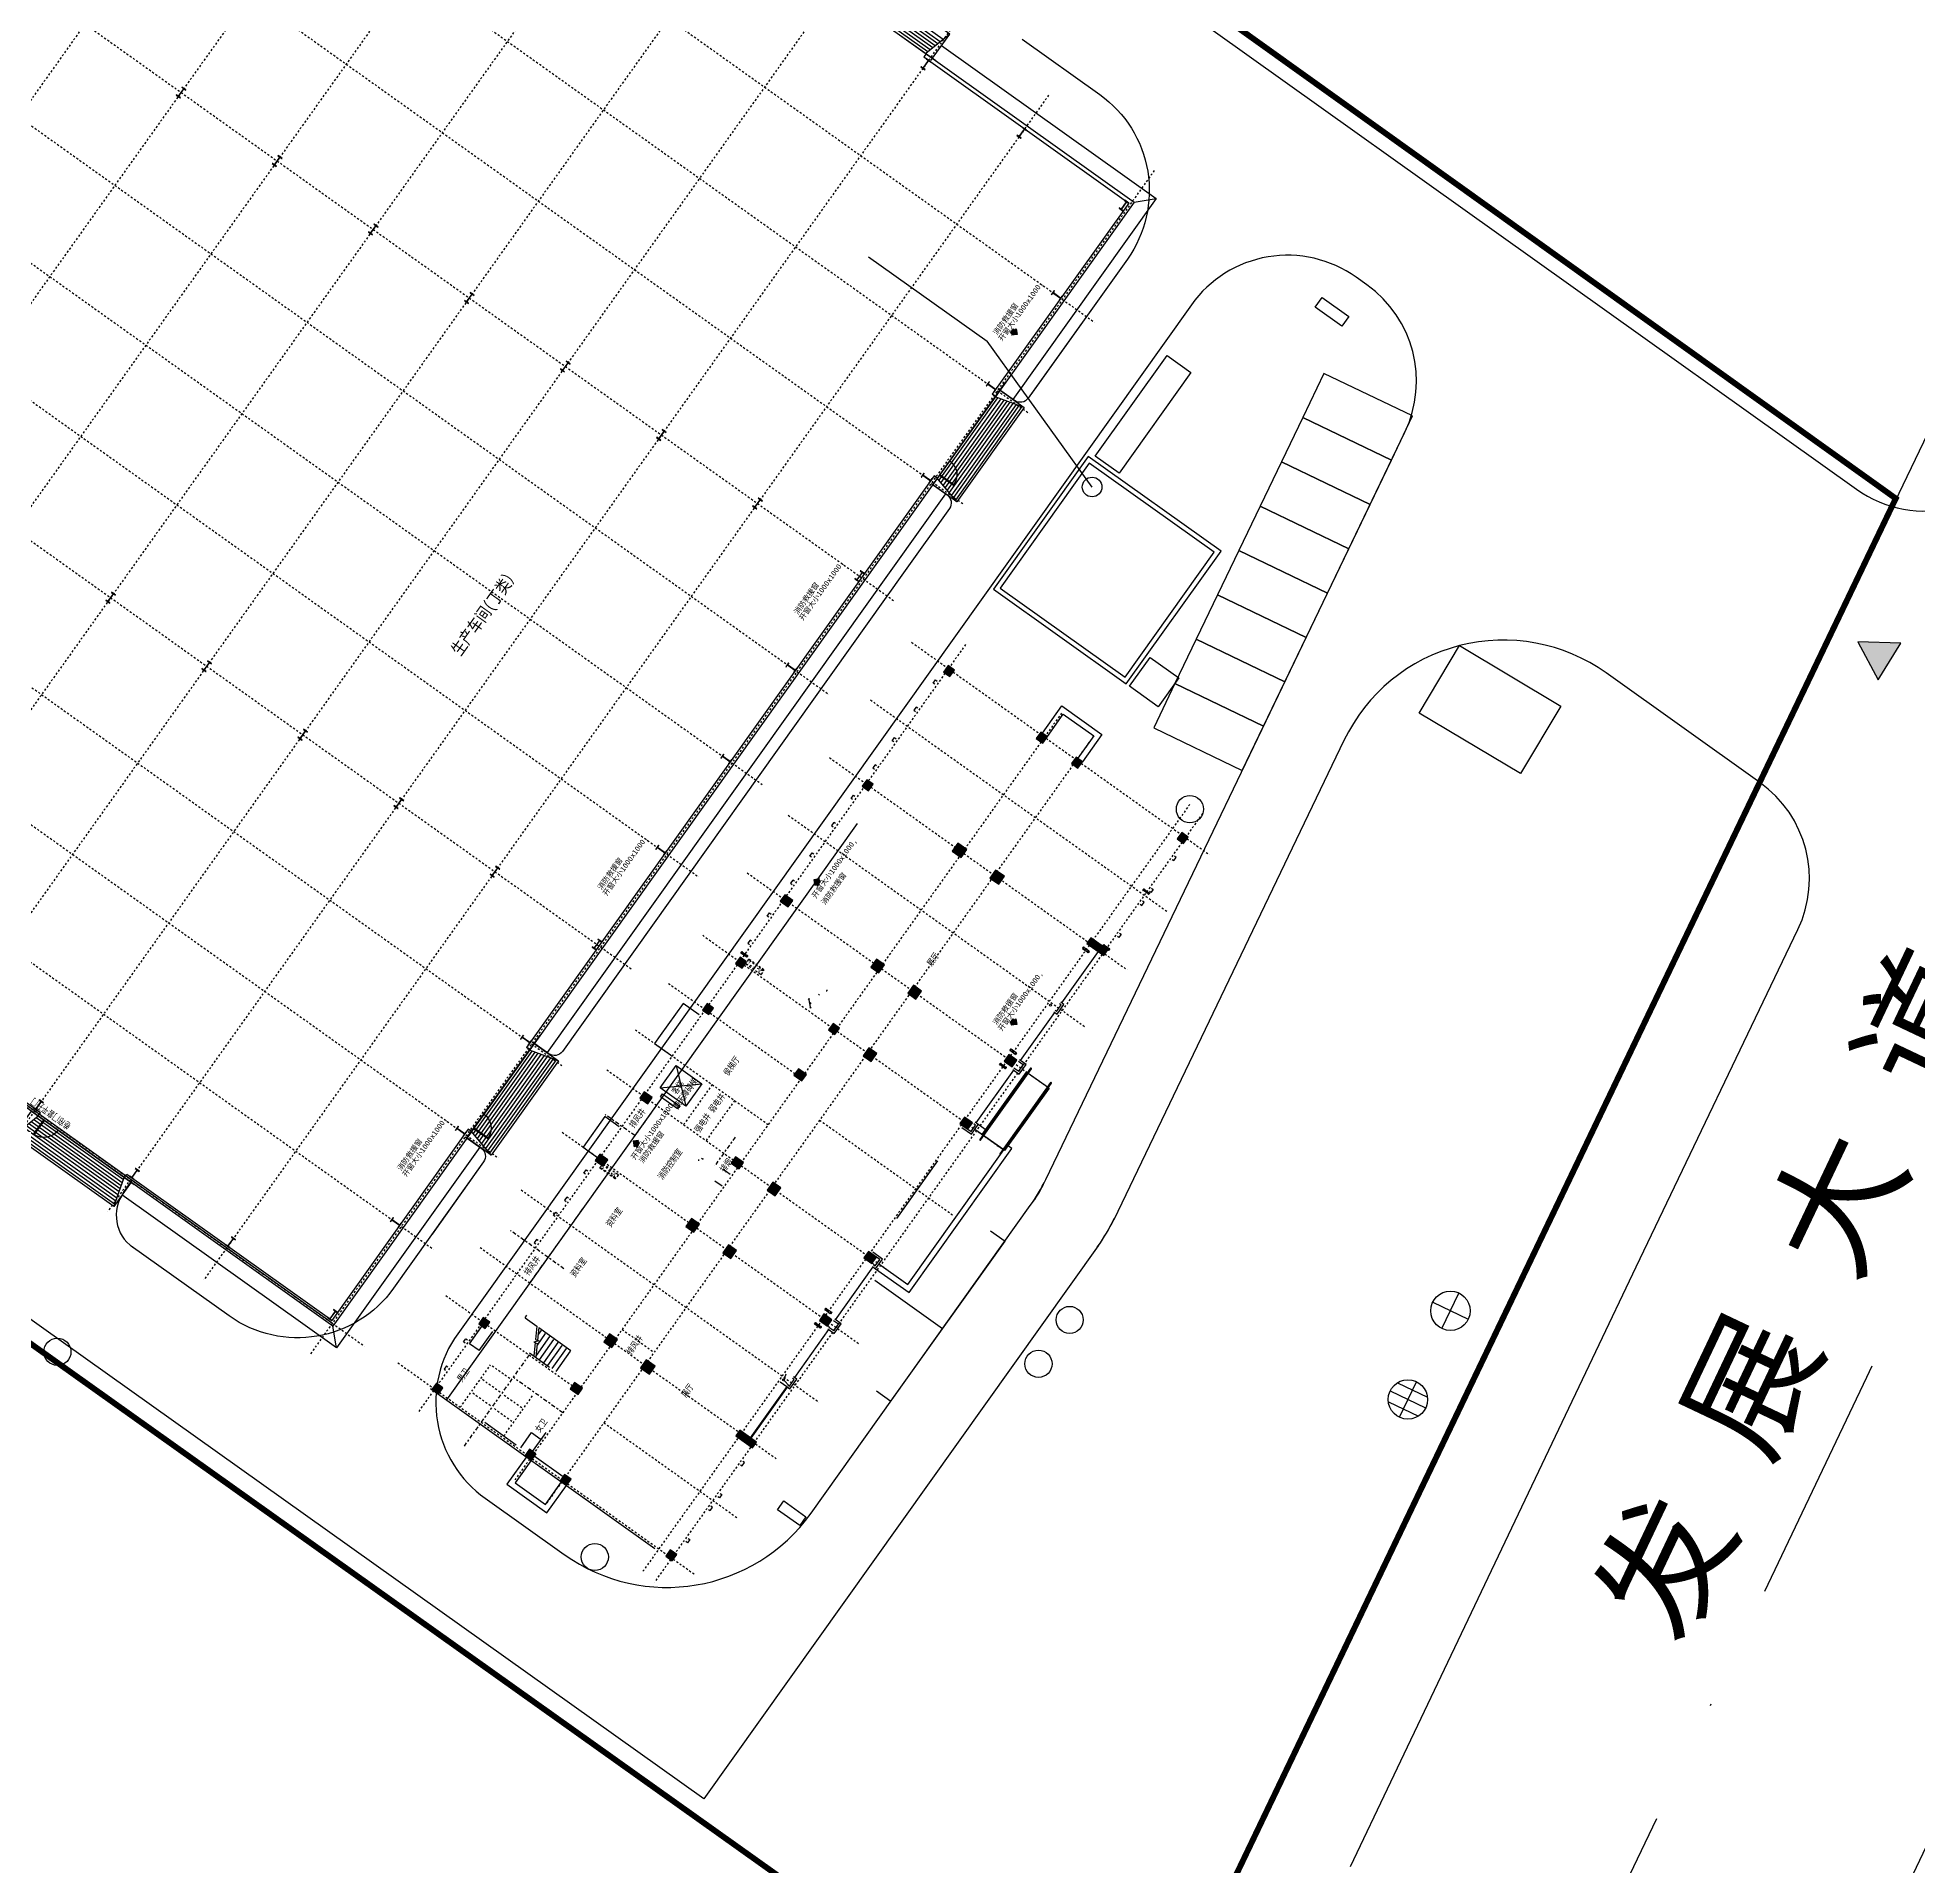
# Model space of a CAD drawing. Header units: inches. Extents: x 586089 to 586414, y 3136162 to 3136934.
# Drawn here: x 586212.9 to 586308.6, y 3136212.4 to 3136305.4 of the extents above; entities that cross this region are included whole.
import ezdxf

# ---------------------------------------------------------------- set-up
doc = ezdxf.new("R2010")
doc.units = ezdxf.units.IN
doc.header["$MEASUREMENT"] = 0
for name, pattern in [('CONTINOUS', [0]), ('DASH', [0.35, 0.25, -0.1]), ('DASHDOT', [25.4, 12.7, -6.35, 0, -6.35]), ('DASHDOT2', [0.5, 0.25, -0.125, 0, -0.125]), ('DOTE', [2.42, 2, -0.2, 0.02, -0.2])]:
    doc.linetypes.add(name, pattern=pattern)
for name, color, linetype in [('001-厨卫', 99, 'CONTINOUS'), ('001-墙体', 30, 'Continuous'), ('001-文字', 11, 'Continuous'), ('001-楼梯', 145, 'Continuous'), ('001-空调', 66, 'DASH'), ('001-管', 66, 'Continuous'), ('00工业用地边界', 7, 'Continuous'), ('ACS_COM', 7, 'Continuous'), ('DOTE', 1, 'DOTE'), ('L-路名', 7, 'Continuous'), ('M_Prof', 2, 'Continuous'), ('PUB_TEXT', 7, 'Continuous'), ('RD-中线', 1, 'DASHDOT'), ('RD-侧石线', 5, 'Continuous'), ('RD-红线', 7, 'Continuous'), ('S_CL', 2, 'Continuous'), ('STAIR', 2, 'Continuous'), ('SWPW-01000JCJ', 7, 'Continuous'), ('SWYYA-01000JCJ', 7, 'Continuous'), ('TWT_TEXT', 7, 'Continuous'), ('VALVE_给水', 7, 'Continuous'), ('WALL', 30, 'Continuous'), ('WINDOW', 4, 'Continuous'), ('WINDOW_TEXT', 7, 'Continuous'), ('单体给水管', 71, 'Continuous'), ('墙线', 2, 'Continuous'), ('柱涂实', 54, 'Continuous'), ('辅助水', 52, 'Continuous')]:
    doc.layers.add(name, color=color, linetype=linetype)
doc.styles.add('_TCH_WINDOW', font='SIMPLEX', dxfattribs={"height": 3.5, "bigfont": 'GBCBIG'})
doc.styles.get("Standard").update_dxf_attribs({"font": ''})
doc.styles.add('宋体', font='')
doc.styles.get('Standard').set_extended_font_data('SimSun')
doc.styles.get('宋体').set_extended_font_data('SimSun')

# ---------------------------------------------------------------- blocks, each defined once
blk = doc.blocks.new('YSJD')
at = {"linetype": 'Continuous'}
for p, q in [((0, -1.5), (0, 1.5)), ((-1.5, 0), (1.5, 0)), ((-1.27, 0.8), (1.27, 0.8)), ((-1.27, -0.8), (1.27, -0.8))]:
    blk.add_line(p, q, dxfattribs=at)
blk.add_circle((0, 0), 1.5)
at = {"flags": 1}
for tag, p in [('SX1', (-0.21, 0.73)), ('SX2', (-0.21, -0.74))]:
    blk.add_attdef(tag, p, '', height=0.1, dxfattribs=at)
blk = doc.blocks.new('PSJD')
blk.add_circle((0, 0), 1.5)
at = {"layer": 'ACS_COM'}
for p, q in [((0, -1.5), (0, 1.5)), ((-1.5, 0), (1.5, 0))]:
    blk.add_line(p, q, dxfattribs=at)
at = {"flags": 1}
for tag, p in [('SX1', (-0.21, 0.73)), ('SX2', (-0.21, -0.74))]:
    blk.add_attdef(tag, p, '', height=0.1, dxfattribs=at)
blk = doc.blocks.new('sgdgsgsg')
at = {"layer": 'M_Prof'}
for points in [[(8034296, -939026), (8034296, -939276), (8034308, -939276), (8034308, -939154), (8034784, -939154), (8034784, -939276), (8034796, -939276), (8034796, -939026), (8034784, -939026), (8034784, -939148), (8034308, -939148), (8034308, -939026)], [(8034296, -945026), (8034296, -945276), (8034308, -945276), (8034308, -945154), (8034784, -945154), (8034784, -945276), (8034796, -945276), (8034796, -945026), (8034784, -945026), (8034784, -945148), (8034308, -945148), (8034308, -945026)], [(8011296, -951026), (8011296, -951276), (8011308, -951276), (8011308, -951154), (8011784, -951154), (8011784, -951276), (8011796, -951276), (8011796, -951026), (8011784, -951026), (8011784, -951148), (8011308, -951148), (8011308, -951026)], [(8034296, -951026), (8034296, -951276), (8034308, -951276), (8034308, -951154), (8034784, -951154), (8034784, -951276), (8034796, -951276), (8034796, -951026), (8034784, -951026), (8034784, -951148), (8034308, -951148), (8034308, -951026)], [(8011296, -957026), (8011296, -957276), (8011308, -957276), (8011308, -957154), (8011784, -957154), (8011784, -957276), (8011796, -957276), (8011796, -957026), (8011784, -957026), (8011784, -957148), (8011308, -957148), (8011308, -957026)], [(8034296, -957026), (8034296, -957276), (8034308, -957276), (8034308, -957154), (8034784, -957154), (8034784, -957276), (8034796, -957276), (8034796, -957026), (8034784, -957026), (8034784, -957148), (8034308, -957148), (8034308, -957026)], [(7988146, -963026), (7988146, -963276), (7988158, -963276), (7988158, -963154), (7988634, -963154), (7988634, -963276), (7988646, -963276), (7988646, -963026), (7988634, -963026), (7988634, -963148), (7988158, -963148), (7988158, -963026)], [(8011296, -963026), (8011296, -963276), (8011308, -963276), (8011308, -963154), (8011784, -963154), (8011784, -963276), (8011796, -963276), (8011796, -963026), (8011784, -963026), (8011784, -963148), (8011308, -963148), (8011308, -963026)], [(8034296, -963026), (8034296, -963276), (8034308, -963276), (8034308, -963154), (8034784, -963154), (8034784, -963276), (8034796, -963276), (8034796, -963026), (8034784, -963026), (8034784, -963148), (8034308, -963148), (8034308, -963026)], [(7988146, -969026), (7988146, -969276), (7988158, -969276), (7988158, -969154), (7988634, -969154), (7988634, -969276), (7988646, -969276), (7988646, -969026), (7988634, -969026), (7988634, -969148), (7988158, -969148), (7988158, -969026)], [(8011296, -969026), (8011296, -969276), (8011308, -969276), (8011308, -969154), (8011784, -969154), (8011784, -969276), (8011796, -969276), (8011796, -969026), (8011784, -969026), (8011784, -969148), (8011308, -969148), (8011308, -969026)], [(8034296, -969026), (8034296, -969276), (8034308, -969276), (8034308, -969154), (8034784, -969154), (8034784, -969276), (8034796, -969276), (8034796, -969026), (8034784, -969026), (8034784, -969148), (8034308, -969148), (8034308, -969026)], [(8057446, -969026), (8057446, -969276), (8057458, -969276), (8057458, -969154), (8057934, -969154), (8057934, -969276), (8057946, -969276), (8057946, -969026), (8057934, -969026), (8057934, -969148), (8057458, -969148), (8057458, -969026)], [(7988146, -975026), (7988146, -975276), (7988158, -975276), (7988158, -975154), (7988634, -975154), (7988634, -975276), (7988646, -975276), (7988646, -975026), (7988634, -975026), (7988634, -975148), (7988158, -975148), (7988158, -975026)], [(8011296, -975026), (8011296, -975276), (8011308, -975276), (8011308, -975154), (8011784, -975154), (8011784, -975276), (8011796, -975276), (8011796, -975026), (8011784, -975026), (8011784, -975148), (8011308, -975148), (8011308, -975026)], [(8034296, -975026), (8034296, -975276), (8034308, -975276), (8034308, -975154), (8034784, -975154), (8034784, -975276), (8034796, -975276), (8034796, -975026), (8034784, -975026), (8034784, -975148), (8034308, -975148), (8034308, -975026)], [(8057446, -975026), (8057446, -975276), (8057458, -975276), (8057458, -975154), (8057934, -975154), (8057934, -975276), (8057946, -975276), (8057946, -975026), (8057934, -975026), (8057934, -975148), (8057458, -975148), (8057458, -975026)], [(7994221, -981151), (7993971, -981151), (7993971, -981163), (7994093, -981163), (7994093, -981639), (7993971, -981639), (7993971, -981651), (7994221, -981651), (7994221, -981639), (7994099, -981639), (7994099, -981163), (7994221, -981163)], [(7999921, -981151), (7999671, -981151), (7999671, -981163), (7999793, -981163), (7999793, -981639), (7999671, -981639), (7999671, -981651), (7999921, -981651), (7999921, -981639), (7999799, -981639), (7999799, -981163), (7999921, -981163)], [(8005621, -981151), (8005371, -981151), (8005371, -981163), (8005493, -981163), (8005493, -981639), (8005371, -981639), (8005371, -981651), (8005621, -981651), (8005621, -981639), (8005499, -981639), (8005499, -981163), (8005621, -981163)], [(8017471, -981151), (8017221, -981151), (8017221, -981163), (8017343, -981163), (8017343, -981639), (8017221, -981639), (8017221, -981651), (8017471, -981651), (8017471, -981639), (8017349, -981639), (8017349, -981163), (8017471, -981163)], [(8023171, -981151), (8022921, -981151), (8022921, -981163), (8023043, -981163), (8023043, -981639), (8022921, -981639), (8022921, -981651), (8023171, -981651), (8023171, -981639), (8023049, -981639), (8023049, -981163), (8023171, -981163)], [(8028871, -981151), (8028621, -981151), (8028621, -981163), (8028743, -981163), (8028743, -981639), (8028621, -981639), (8028621, -981651), (8028871, -981651), (8028871, -981639), (8028749, -981639), (8028749, -981163), (8028871, -981163)], [(8040721, -981151), (8040471, -981151), (8040471, -981163), (8040593, -981163), (8040593, -981639), (8040471, -981639), (8040471, -981651), (8040721, -981651), (8040721, -981639), (8040599, -981639), (8040599, -981163), (8040721, -981163)], [(8046421, -981151), (8046171, -981151), (8046171, -981163), (8046293, -981163), (8046293, -981639), (8046171, -981639), (8046171, -981651), (8046421, -981651), (8046421, -981639), (8046299, -981639), (8046299, -981163), (8046421, -981163)], [(8052121, -981151), (8051871, -981151), (8051871, -981163), (8051993, -981163), (8051993, -981639), (8051871, -981639), (8051871, -981651), (8052121, -981651), (8052121, -981639), (8051999, -981639), (8051999, -981163), (8052121, -981163)], [(7988146, -981401), (7988146, -981651), (7988158, -981651), (7988158, -981529), (7988634, -981529), (7988634, -981651), (7988646, -981651), (7988646, -981401), (7988634, -981401), (7988634, -981523), (7988158, -981523), (7988158, -981401)], [(8011296, -981401), (8011296, -981651), (8011308, -981651), (8011308, -981529), (8011784, -981529), (8011784, -981651), (8011796, -981651), (8011796, -981401), (8011784, -981401), (8011784, -981523), (8011308, -981523), (8011308, -981401)], [(8034296, -981401), (8034296, -981651), (8034308, -981651), (8034308, -981529), (8034784, -981529), (8034784, -981651), (8034796, -981651), (8034796, -981401), (8034784, -981401), (8034784, -981523), (8034308, -981523), (8034308, -981401)], [(8057446, -981401), (8057446, -981651), (8057458, -981651), (8057458, -981529), (8057934, -981529), (8057934, -981651), (8057946, -981651), (8057946, -981401), (8057934, -981401), (8057934, -981523), (8057458, -981523), (8057458, -981401)]]:
    blk.add_lwpolyline(points, close=True, dxfattribs=at)
blk = doc.blocks.new('5181895')
h = blk.add_hatch(color=13)
h.dxf.hatch_style = 1
h.paths.add_polyline_path([(-1101987, -147875), (-1102144, -148033), (-1102087, -148033), (-1102087, -148123), (-1101887, -148123), (-1101887, -148033), (-1101829, -148033)])
at = {"color": 13}
blk.add_lwpolyline([(-1101987, -147875), (-1102144, -148033), (-1102087, -148033), (-1102087, -148123), (-1101887, -148123), (-1101887, -148033), (-1101829, -148033), (-1101987, -147875)], close=True, dxfattribs=at)
blk = doc.blocks.new('t32t32t2t')
at = {"layer": '001-墙体'}
for p, q in [((7403534, -888784), (7403734, -888784)), ((7415684, -907184), (7415684, -906984)), ((7420784, -907184), (7420784, -906984)), ((7456484, -907184), (7456484, -906984)), ((7461584, -907184), (7461584, -906984))]:
    blk.add_line(p, q, dxfattribs=at)
at = {"layer": '001-墙体', "color": 251}
for p, q in [((7402734, -907984), (7403534, -907184)), ((7473734, -907184), (7474534, -907984))]:
    blk.add_line(p, q, dxfattribs=at)
at = {"layer": '001-墙体'}
blk.add_lwpolyline([(7403534, -821784), (7473734, -821784), (7473734, -907184), (7403534, -907184)], close=True, dxfattribs=at)
for points in [[(7403734, -888784), (7403734, -840184)], [(7403534, -888784), (7403734, -888784)], [(7403534, -894184), (7403734, -894184)], [(7415684, -906984), (7403734, -906984), (7403734, -894184)], [(7473534, -894184), (7473534, -906984), (7461584, -906984)], [(7473734, -894184), (7473534, -894184)], [(7456484, -906984), (7420784, -906984)], [(7421384, -906984), (7420784, -906984)]]:
    blk.add_lwpolyline(points, dxfattribs=at)
at = {"layer": '001-墙体', "color": 251}
for points in [[(7415284, -907984), (7402734, -907984), (7402734, -894584)], [(7474534, -894584), (7474534, -907984), (7461984, -907984)], [(7456084, -907984), (7421184, -907984)]]:
    blk.add_lwpolyline(points, dxfattribs=at)
at = {"layer": 'DOTE'}
for p, q in [((7403634, -819884), (7403634, -909084)), ((7409684, -819884), (7409684, -909084)), ((7415384, -819884), (7415384, -909084)), ((7421084, -819884), (7421084, -909084)), ((7427134, -819884), (7427134, -909084)), ((7432934, -819884), (7432934, -909084)), ((7438634, -819884), (7438634, -909084)), ((7444334, -819884), (7444334, -909084)), ((7450134, -819884), (7450134, -909084)), ((7456184, -819884), (7456184, -909084)), ((7461884, -819884), (7461884, -909084)), ((7467584, -819884), (7467584, -909084)), ((7475634, -858484), (7401634, -858484)), ((7475634, -864484), (7401634, -864484)), ((7475634, -870484), (7401634, -870484)), ((7475634, -876484), (7401634, -876484)), ((7475634, -882484), (7401634, -882484)), ((7475634, -888484), (7401634, -888484)), ((7475634, -894484), (7401634, -894484)), ((7475634, -900484), (7401634, -900484)), ((7475634, -907084), (7401634, -907084))]:
    blk.add_line(p, q, dxfattribs=at)
at = {"layer": 'STAIR', "color": 252}
for p, q in [((7402140, -894551), (7402140, -888397)), ((7402299, -894507), (7402299, -888440)), ((7402443, -894466), (7402443, -888479)), ((7474824, -894466), (7474824, -888479)), ((7402616, -894419), (7402616, -888522)), ((7402775, -894375), (7402775, -888565)), ((7402934, -894330), (7402934, -888608)), ((7403092, -894286), (7403092, -888651)), ((7403251, -894242), (7403251, -888694)), ((7403410, -894198), (7403410, -888737)), ((7473857, -894198), (7473857, -888737)), ((7474016, -894242), (7474016, -888694)), ((7474175, -894286), (7474175, -888651)), ((7474334, -894330), (7474334, -888608)), ((7474492, -894375), (7474492, -888565)), ((7474651, -894419), (7474651, -888522)), ((7420886, -907625), (7415570, -907625)), ((7420842, -907467), (7415613, -907467)), ((7420798, -907308), (7415656, -907308)), ((7461686, -907625), (7456370, -907625)), ((7461642, -907467), (7456413, -907467)), ((7461598, -907308), (7456456, -907308)), ((7421150, -908577), (7415316, -908577)), ((7421106, -908419), (7415359, -908419)), ((7421066, -908274), (7415398, -908274)), ((7421018, -908102), (7415441, -908102)), ((7420974, -907943), (7415484, -907943)), ((7420930, -907784), (7415527, -907784)), ((7461950, -908577), (7456116, -908577)), ((7461906, -908419), (7456159, -908419)), ((7461866, -908274), (7456198, -908274)), ((7461818, -908102), (7456241, -908102)), ((7461774, -907943), (7456284, -907943)), ((7461730, -907784), (7456327, -907784))]:
    blk.add_line(p, q, dxfattribs=at)
at = {"layer": 'WINDOW', "extrusion": (0, 0, -1)}
for p, q in [((7403534, -889123), (7402656, -889123)), ((7403534, -889168), (7402656, -889168)), ((7415872, -907184), (7415872, -908062)), ((7415917, -907184), (7415917, -908062)), ((7456672, -907184), (7456672, -908062)), ((7456717, -907184), (7456717, -908062))]:
    blk.add_line(p, q, dxfattribs=at)
for centre, start, end in [((-7403534, -889145), 270, 358.53072), ((-7415895, -907184), 180, 268.53072), ((-7456695, -907184), 180, 268.53072)]:
    blk.add_arc(centre, 878, start, end, dxfattribs=at)
at = {"layer": '墙线', "ltscale": 100}
for p, q in [((7402020, -888364), (7403534, -888784)), ((7403534, -888364), (7403534, -894784)), ((7473734, -888364), (7473734, -894784)), ((7402020, -894584), (7403534, -894164)), ((7475248, -894584), (7473734, -894164)), ((7415284, -907184), (7421703, -907184)), ((7415284, -908698), (7415684, -907184)), ((7421184, -908698), (7420764, -907184)), ((7456084, -907184), (7462503, -907184)), ((7456084, -908698), (7456484, -907184)), ((7461984, -908698), (7461564, -907184))]:
    blk.add_line(p, q, dxfattribs=at)
for points in [[(7403534, -894584), (7402020, -894584), (7402020, -888364), (7403534, -888364)], [(7473734, -894584), (7475248, -894584), (7475248, -888364), (7473734, -888364)], [(7421184, -907184), (7421184, -908698), (7415284, -908698), (7415284, -907184)], [(7461984, -907184), (7461984, -908698), (7456084, -908698), (7456084, -907184)]]:
    blk.add_lwpolyline(points, dxfattribs=at)
blk.add_blockref('sgdgsgsg', (-584412, 74667))
at = {"layer": 'WINDOW', "xscale": -1.279999999998836, "yscale": 1.279999999998836, "zscale": 1.279999999998836, "rotation": 180}
blk.add_blockref('5181895', (8875339, -1095519), dxfattribs=at)
at = {"layer": '001-文字', "style": '宋体', "width": 0.8}
blk.add_text('生产车间(丁类）', height=638, dxfattribs=at).set_placement((7435010, -892705))
at = {"layer": 'PUB_TEXT', "color": 1}
for s, height, p in [('开窗大小1000x1000,', 270.07, (7411857, -905837)), ('消防救援窗', 270.1, (7411952, -905444)), ('开窗大小1000x1000,', 270.07, (7429407, -905837)), ('消防救援窗', 270.1, (7429502, -905444)), ('开窗大小1000x1000,', 270.07, (7446607, -905837)), ('消防救援窗', 270.1, (7446702, -905444)), ('开窗大小1000x1000,', 270.07, (7464057, -905837)), ('消防救援窗', 270.1, (7464152, -905444))]:
    blk.add_text(s, height=height, dxfattribs=at).set_placement(p)
at = {"layer": 'WINDOW_TEXT', "style": '_TCH_WINDOW'}
blk.add_text('卷帘门套平开门', height=337.6, rotation=90, dxfattribs=at).set_placement((7404200, -890427))
blk = doc.blocks.new('kongtiaoguan')
at = {"layer": '001-空调', "linetype": 'DOTE', "ltscale": 2}
blk.add_line((-52, -100), (270, -100), dxfattribs=at)
at = {"layer": '001-空调', "linetype": 'CONTINOUS', "ltscale": 2}
for p, q in [((-26, -79), (-36, -79)), ((-36, -79), (-36, -121)), ((-26, -121), (-36, -121)), ((-6, -59), (-26, -59)), ((-26, -59), (-26, -141)), ((-6, -141), (-26, -141)), ((-6, -69), (-6, -59)), ((-6, -69), (-6, -131)), ((-6, -69), (224, -69)), ((-6, -131), (-6, -141)), ((224, -131), (-6, -131)), ((224, -59), (244, -59)), ((224, -69), (224, -59)), ((224, -69), (224, -131)), ((224, -131), (224, -141)), ((224, -141), (244, -141)), ((244, -59), (244, -141)), ((244, -79), (254, -79)), ((244, -121), (254, -121)), ((254, -79), (254, -121))]:
    blk.add_line(p, q, dxfattribs=at)
blk = doc.blocks.new('kt1')
for points in [[(748538, 339072), (748538, 338175)], [(748779, 339111), (748577, 339111)], [(748810, 338166), (748577, 339111), (748577, 338136), (748780, 338136)], [(748810, 338161), (748810, 339086)]]:
    blk.add_lwpolyline(points)
for centre, major_axis, start_param, end_param in [((748577, 339072), (0, -39), 3.141593, 4.712389), ((748781, 339082), (0, -29.2), 1.44108, 3.232505), ((748577, 338175), (0, -39), 4.712389, 6.283185), ((748783, 338163), (0, -27.1), 6.170609, 7.94688)]:
    blk.add_ellipse(centre, major_axis=major_axis, ratio=1, start_param=start_param, end_param=end_param)
at = {"linetype": 'Continuous'}
for s, p in [('A', (748640, 338999)), ('c', (748591, 338313))]:
    blk.add_text(s, height=169, rotation=270, dxfattribs=at).set_placement(p)
blk = doc.blocks.new('wrqrqr')
at = {"layer": 'S_CL', "color": 1}
for points in [[(7756178, -815535), (7756178, -815135), (7755778, -815135), (7755778, -815535)], [(7760278, -815535), (7760278, -815135), (7759878, -815135), (7759878, -815535)], [(7770478, -815635), (7770478, -815135), (7770078, -815135), (7770078, -815635)], [(7774378, -815635), (7774378, -815135), (7773978, -815135), (7773978, -815635)], [(7779878, -815535), (7779878, -815135), (7779478, -815135), (7779478, -815535)], [(7782778, -815535), (7782778, -815135), (7782378, -815135), (7782378, -815535)], [(7786678, -815635), (7786678, -815135), (7786278, -815135), (7786278, -815635)], [(7793865, -815535), (7793865, -815135), (7793465, -815135), (7793465, -815535)], [(7800991, -815535), (7800991, -815135), (7800591, -815135), (7800591, -815535)], [(7756178, -821335), (7756178, -820935), (7755778, -820935), (7755778, -821335)], [(7760278, -821335), (7760278, -820835), (7759878, -820835), (7759878, -821335)], [(7763328, -821335), (7763328, -820835), (7762828, -820835), (7762828, -821335)], [(7770528, -821335), (7770528, -820835), (7770028, -820835), (7770028, -821335)], [(7774378, -821335), (7774378, -820835), (7773978, -820835), (7773978, -821335)], [(7779878, -821335), (7779878, -820835), (7779478, -820835), (7779478, -821335)], [(7782778, -821335), (7782778, -820935), (7782378, -820935), (7782378, -821335)], [(7786728, -821335), (7786728, -820835), (7786228, -820835), (7786228, -821335)], [(7793928, -821335), (7793928, -820785), (7793428, -820785), (7793428, -821335)], [(7800978, -821335), (7800978, -820935), (7800578, -820935), (7800578, -821335)], [(7756178, -823535), (7756178, -823135), (7755778, -823135), (7755778, -823535)], [(7763328, -823685), (7763328, -823135), (7762828, -823135), (7762828, -823685)], [(7770528, -823635), (7770528, -823135), (7770028, -823135), (7770028, -823635)], [(7774428, -823635), (7774428, -823135), (7773928, -823135), (7773928, -823635)], [(7782828, -823635), (7782828, -823135), (7782328, -823135), (7782328, -823635)], [(7786728, -823635), (7786728, -823135), (7786228, -823135), (7786228, -823635)], [(7793928, -823685), (7793928, -823135), (7793428, -823135), (7793428, -823685)], [(7800978, -823535), (7800978, -823135), (7800578, -823135), (7800578, -823535)], [(7763178, -830135), (7763178, -829085), (7762828, -829085), (7762828, -830135)], [(7770478, -829635), (7770478, -829135), (7770078, -829135), (7770078, -829635)], [(7774378, -829635), (7774378, -829135), (7773978, -829135), (7773978, -829635)], [(7782778, -829635), (7782778, -829135), (7782378, -829135), (7782378, -829635)], [(7786678, -829635), (7786678, -829135), (7786278, -829135), (7786278, -829635)], [(7793928, -830135), (7793928, -829085), (7793578, -829085), (7793578, -830135)], [(7756178, -830135), (7756178, -829735), (7755778, -829735), (7755778, -830135)], [(7800978, -830135), (7800978, -829735), (7800578, -829735), (7800578, -830135)]]:
    blk.add_lwpolyline(points, close=True, dxfattribs=at)
at = {"layer": '柱涂实'}
for points in [[(7756178, -815535), (7756178, -815135), (7755778, -815535), (7755778, -815135)], [(7760278, -815535), (7760278, -815135), (7759878, -815535), (7759878, -815135)], [(7770478, -815635), (7770478, -815135), (7770078, -815635), (7770078, -815135)], [(7774378, -815635), (7774378, -815135), (7773978, -815635), (7773978, -815135)], [(7779878, -815535), (7779878, -815135), (7779478, -815535), (7779478, -815135)], [(7782778, -815535), (7782778, -815135), (7782378, -815535), (7782378, -815135)], [(7786678, -815635), (7786678, -815135), (7786278, -815635), (7786278, -815135)], [(7793865, -815535), (7793865, -815135), (7793465, -815535), (7793465, -815135)], [(7800991, -815535), (7800991, -815135), (7800591, -815535), (7800591, -815135)], [(7756178, -821335), (7756178, -820935), (7755778, -821335), (7755778, -820935)], [(7760278, -821335), (7760278, -820835), (7759878, -821335), (7759878, -820835)], [(7763328, -821335), (7763328, -820835), (7762828, -821335), (7762828, -820835)], [(7770528, -821335), (7770528, -820835), (7770028, -821335), (7770028, -820835)], [(7774378, -821335), (7774378, -820835), (7773978, -821335), (7773978, -820835)], [(7779878, -821335), (7779878, -820835), (7779478, -821335), (7779478, -820835)], [(7782778, -821335), (7782778, -820935), (7782378, -821335), (7782378, -820935)], [(7786728, -821335), (7786728, -820835), (7786228, -821335), (7786228, -820835)], [(7793928, -821335), (7793928, -820785), (7793428, -821335), (7793428, -820785)], [(7800978, -821335), (7800978, -820935), (7800578, -821335), (7800578, -820935)], [(7756178, -823535), (7756178, -823135), (7755778, -823535), (7755778, -823135)], [(7763328, -823685), (7763328, -823135), (7762828, -823685), (7762828, -823135)], [(7770528, -823635), (7770528, -823135), (7770028, -823635), (7770028, -823135)], [(7774428, -823635), (7774428, -823135), (7773928, -823635), (7773928, -823135)], [(7782828, -823635), (7782828, -823135), (7782328, -823635), (7782328, -823135)], [(7786728, -823635), (7786728, -823135), (7786228, -823635), (7786228, -823135)], [(7793928, -823685), (7793928, -823135), (7793428, -823685), (7793428, -823135)], [(7800978, -823535), (7800978, -823135), (7800578, -823535), (7800578, -823135)], [(7763178, -830135), (7763178, -829085), (7762828, -830135), (7762828, -829085)], [(7770478, -829635), (7770478, -829135), (7770078, -829635), (7770078, -829135)], [(7774378, -829635), (7774378, -829135), (7773978, -829635), (7773978, -829135)], [(7782778, -829635), (7782778, -829135), (7782378, -829635), (7782378, -829135)], [(7786678, -829635), (7786678, -829135), (7786278, -829635), (7786278, -829135)], [(7793928, -830135), (7793928, -829085), (7793578, -830135), (7793578, -829085)], [(7756178, -830135), (7756178, -829735), (7755778, -830135), (7755778, -829735)], [(7800978, -830135), (7800978, -829735), (7800578, -830135), (7800578, -829735)]]:
    blk.add_solid(points, dxfattribs=at)
blk = doc.blocks.new('TWTWTWT')
at = {"ltscale": 100}
blk.add_line((7378006, -793558), (7378006, -792958), dxfattribs=at)
for points in [[(7391406, -792758), (7391406, -791853), (7389506, -791853), (7389506, -792758)], [(7398406, -792758), (7398406, -792758), (7398406, -791758), (7396406, -791758), (7395906, -791758), (7395906, -792758)], [(7375006, -798658), (7373301, -798658), (7373301, -801158), (7375006, -801158)], [(7375406, -798958), (7373601, -798958), (7373601, -800858), (7375006, -800858)], [(7375266, -800758), (7375266, -798958)], [(7419806, -798958), (7421611, -798958), (7421611, -800858), (7420206, -800858)], [(7420206, -798658), (7421911, -798658), (7421911, -801158), (7420206, -801158)], [(7385706, -807458), (7385782, -807060), (7386106, -806958)], [(7389306, -807458), (7389382, -807060), (7389706, -806958)], [(7393206, -807458), (7393282, -807060), (7393606, -806958)], [(7385606, -807358), (7382406, -807358)], [(7382406, -807408), (7385600, -807408)], [(7389206, -807408), (7386206, -807408)], [(7389806, -807408), (7393106, -807408)], [(7393106, -807558), (7393106, -809658), (7402106, -809658), (7402106, -809358)], [(7393406, -807558), (7393406, -809358), (7401806, -809358), (7401806, -807558)], [(7405406, -807408), (7402106, -807408)], [(7402106, -808108), (7402106, -807558)], [(7406006, -807408), (7409006, -807408)], [(7412806, -807408), (7409606, -807408)]]:
    blk.add_lwpolyline(points, dxfattribs=at)
at = {"color": 2, "ltscale": 100}
for points in [[(7376406, -792758), (7376406, -792658), (7376206, -792658), (7376206, -792758)], [(7377906, -792758), (7377906, -792658), (7378106, -792658), (7378106, -792758)], [(7384306, -792758), (7384306, -792658), (7384106, -792658), (7384106, -792758)], [(7385806, -792758), (7385806, -792658), (7386006, -792658), (7386006, -792758)], [(7386956, -792758), (7386956, -792658), (7386756, -792658), (7386756, -792758)], [(7388456, -792758), (7388456, -792658), (7388656, -792658), (7388656, -792758)], [(7403006, -792758), (7403006, -792658), (7402806, -792658), (7402806, -792758)], [(7404506, -792758), (7404506, -792658), (7404706, -792658), (7404706, -792758)], [(7406756, -792758), (7406756, -792658), (7406556, -792658), (7406556, -792758)], [(7408256, -792758), (7408256, -792658), (7408456, -792658), (7408456, -792758)], [(7410356, -792758), (7410356, -792658), (7410156, -792658), (7410156, -792758)], [(7411856, -792758), (7411856, -792658), (7412056, -792658), (7412056, -792758)], [(7413956, -792758), (7413956, -792658), (7413756, -792658), (7413756, -792758)], [(7415456, -792758), (7415456, -792658), (7415656, -792658), (7415656, -792758)], [(7417556, -792758), (7417556, -792658), (7417356, -792658), (7417356, -792758)], [(7419056, -792758), (7419056, -792658), (7419256, -792658), (7419256, -792758)], [(7376406, -807758), (7376406, -807858), (7376206, -807858), (7376206, -807758)], [(7378206, -807758), (7378206, -807858), (7378406, -807858), (7378406, -807758)], [(7379206, -807758), (7379206, -807858), (7379006, -807858), (7379006, -807758)], [(7381006, -807758), (7381006, -807858), (7381206, -807858), (7381206, -807758)], [(7414206, -807758), (7414206, -807858), (7414006, -807858), (7414006, -807758)], [(7416006, -807758), (7416006, -807858), (7416206, -807858), (7416206, -807758)], [(7417006, -807758), (7417006, -807858), (7416806, -807858), (7416806, -807758)], [(7418806, -807758), (7418806, -807858), (7419006, -807858), (7419006, -807758)]]:
    blk.add_lwpolyline(points, dxfattribs=at)
at = {"color": 7}
for points in [[(7378006, -792958), (7379206, -792958)], [(7378006, -793558), (7379206, -793558)], [(7375206, -795908), (7375206, -797876)], [(7375206, -798158), (7376162, -798158)], [(7376162, -798158), (7376162, -798758)], [(7375206, -798758), (7376589, -798758)]]:
    blk.add_lwpolyline(points, dxfattribs=at)
at = {"ltscale": 100}
blk.add_lwpolyline([(7375006, -798658), (7375006, -798658)], close=True, dxfattribs=at)
at = {"layer": '001-厨卫'}
for p, q in [((7392389, -797001), (7392343, -797047)), ((7392522, -797134), (7392572, -797129)), ((7402017, -797134), (7401967, -797129)), ((7402017, -797134), (7402283, -796868)), ((7402150, -797001), (7402196, -797047)), ((7402283, -796868), (7402277, -796818)), ((7402807, -797123), (7402750, -797123)), ((7391986, -798772), (7391986, -798308)), ((7392706, -798758), (7392706, -798294))]:
    blk.add_line(p, q, dxfattribs=at)
for centre in [(7392546, -797163), (7401992, -797163), (7402312, -796843)]:
    blk.add_circle(centre, 16.3, dxfattribs=at)
for centre, radius, start, end in [((7402155, -797007), 35.8, 212.714, 57.28601), ((7403193, -797306), 33.2, 190.04955, 349.95046)]:
    blk.add_arc(centre, radius, start, end, dxfattribs=at)
at = {"layer": '001-楼梯'}
for p, q in [((7393881, -793583), (7394056, -793583)), ((7393881, -794633), (7393881, -793583)), ((7394056, -793583), (7394056, -794633)), ((7394231, -793308), (7395631, -793308)), ((7394231, -794908), (7394231, -793308)), ((7394231, -793308), (7395631, -794908)), ((7395631, -793308), (7394231, -794908)), ((7395631, -793308), (7395631, -794908)), ((7394056, -794633), (7393881, -794633)), ((7395631, -794908), (7394231, -794908)), ((7401806, -808008), (7405706, -808008)), ((7401806, -809308), (7401806, -808108)), ((7405706, -808008), (7405706, -808058)), ((7405706, -808108), (7405706, -809308)), ((7405706, -809358), (7405706, -809408))]:
    blk.add_line(p, q, dxfattribs=at)
for points in [[(7401531, -808108), (7405981, -808108, 1), (7405981, -808058), (7401531, -808058, 1)], [(7401531, -809358), (7405981, -809358, 1), (7405981, -809308), (7401531, -809308, 1)]]:
    blk.add_lwpolyline(points, format="xyb", close=True, dxfattribs=at)
blk.add_lwpolyline([(7405706, -809408), (7401806, -809408), (7401806, -809358)], dxfattribs=at)
at = {"layer": '001-楼梯', "elevation": 10008}
blk.add_lwpolyline([(7403806, -809409), (7402606, -809409)], dxfattribs=at)
at = {"layer": '001-管'}
for centre in [(7385781, -807027), (7389381, -807027), (7393370, -807027), (7401770, -807027), (7405581, -807027), (7409181, -807027)]:
    blk.add_circle(centre, 50, dxfattribs=at)
at = {"layer": 'DOTE'}
for p, q in [((7375106, -790558), (7375106, -809158)), ((7379306, -790558), (7379306, -798858)), ((7382306, -790558), (7382306, -809158)), ((7385906, -790558), (7385906, -809158)), ((7389506, -790558), (7389506, -809158)), ((7393406, -790558), (7393406, -809158)), ((7395906, -790558), (7395906, -798858)), ((7398806, -790558), (7398806, -798858)), ((7401806, -790558), (7401806, -809158)), ((7405706, -790558), (7405706, -809158)), ((7409306, -790558), (7409306, -809158)), ((7412906, -790558), (7412906, -809158)), ((7416506, -790558), (7416506, -809158)), ((7420106, -790558), (7420106, -809158)), ((7421606, -792858), (7373606, -792858)), ((7395906, -795358), (7393406, -795358)), ((7395906, -796758), (7393406, -796758)), ((7421606, -798858), (7373606, -798858)), ((7383106, -798858), (7383106, -800858)), ((7383106, -798858), (7383106, -800858)), ((7421606, -800858), (7373606, -800858)), ((7378706, -800858), (7378706, -809158)), ((7397606, -800858), (7397606, -809158)), ((7421606, -806858), (7373606, -806858)), ((7421606, -807658), (7373606, -807658))]:
    blk.add_line(p, q, dxfattribs=at)
at = {"layer": 'DOTE', "ltscale": 100}
for p, q in [((7383906, -794658), (7383906, -791308)), ((7391506, -793658), (7391506, -791808)), ((7386906, -793658), (7382306, -793658)), ((7394406, -793658), (7391506, -793658)), ((7379306, -795758), (7373606, -795758)), ((7377906, -798863), (7377906, -795758)), ((7394406, -797858), (7392606, -797858))]:
    blk.add_line(p, q, dxfattribs=at)
at = {"layer": 'DOTE'}
for points in [[(7375106, -794458), (7377756, -794458)], [(7376056, -795658), (7376056, -794458)], [(7376906, -795658), (7376906, -794458)], [(7377756, -795658), (7377756, -794458)], [(7376056, -795908), (7376056, -797108)], [(7376906, -795908), (7376906, -797108)], [(7375206, -797108), (7377756, -797108)]]:
    blk.add_lwpolyline(points, dxfattribs=at)
at = {"layer": 'STAIR'}
for p, q in [((7380731, -794498), (7380881, -794498)), ((7380731, -794498), (7380731, -795227)), ((7379995, -795653), (7379406, -795992)), ((7379406, -795708), (7379406, -796958)), ((7380179, -795745), (7379973, -795572)), ((7379973, -795572), (7380022, -795753)), ((7380731, -795227), (7380133, -795573)), ((7380133, -795573), (7380179, -795745)), ((7380731, -795343), (7380160, -795673)), ((7380671, -795538), (7380394, -795538)), ((7380731, -795343), (7380731, -797358)), ((7380022, -795753), (7379406, -796108)), ((7380671, -796318), (7379406, -796318)), ((7380671, -796578), (7379406, -796578)), ((7380671, -796058), (7379493, -796058)), ((7380671, -795798), (7379944, -795798)), ((7380671, -796838), (7379406, -796838)), ((7380671, -797098), (7379406, -797098)), ((7380671, -797358), (7379406, -797358))]:
    blk.add_line(p, q, dxfattribs=at)
at = {"layer": 'WALL'}
blk.add_line((7385606, -806958), (7385606, -807358), dxfattribs=at)
for points in [[(7393106, -807358), (7393106, -807558), (7393706, -807558), (7393706, -806958)], [(7393206, -807358), (7393206, -807458), (7393606, -807458), (7393606, -806958)], [(7401506, -806958), (7401506, -807558), (7402106, -807558), (7402106, -807358)], [(7401606, -806958), (7401606, -807458), (7402006, -807458), (7402006, -807358)], [(7385606, -807358), (7385606, -807558), (7386206, -807558), (7386206, -807358)], [(7385706, -807358), (7385706, -807458), (7386106, -807458), (7386106, -807358)], [(7389206, -807358), (7389206, -807758), (7389806, -807758), (7389806, -807358)], [(7389306, -807358), (7389306, -807658), (7389706, -807658), (7389706, -807358)], [(7405406, -807358), (7405406, -807758), (7406006, -807758), (7406006, -807358)], [(7405506, -807358), (7405506, -807658), (7405906, -807658), (7405906, -807358)], [(7409006, -807358), (7409006, -807558), (7409606, -807558), (7409606, -807358)], [(7409106, -807358), (7409106, -807458), (7409506, -807458), (7409506, -807358)]]:
    blk.add_lwpolyline(points, dxfattribs=at)
at = {"layer": 'WINDOW', "color": 7}
blk.add_line((7395806, -806958), (7399406, -806958), dxfattribs=at)
blk.add_blockref('wrqrqr', (-380772, 22377))
at = {"xscale": 1.279999999998836, "yscale": 1.279999999998836, "zscale": 1.279999999998836}
for p in [(8801767, -604478), (8817932, -604248)]:
    blk.add_blockref('5181895', p, dxfattribs=at)
at = {"xscale": -1.279999999998836, "yscale": 1.279999999998836, "zscale": 1.279999999998836, "rotation": 180}
blk.add_blockref('5181895', (8817932, -995467), dxfattribs=at)
at = {"layer": '001-空调', "yscale": 1.300000000046567, "zscale": 1.300000000046567}
for p, xscale, rotation in [((7402116, -792989), 1.300000000046567, 90.00000168291923), ((7388928, -806992), 1.300000000046567, 90.00000168291923), ((7390085, -806992), -1.300000000046567, 269.9999983170808), ((7405128, -806992), 1.300000000046567, 90.00000168291923), ((7406285, -806992), -1.300000000046567, 269.9999983170808), ((7412643, -806992), -1.300000000046567, 269.9999983169474), ((7413090, -807775), 1.300000000046567, 90.00000168291923), ((7416580, -807775), 1.300000000046567, 90.00000168291923)]:
    blk.add_blockref('kongtiaoguan', p, dxfattribs=dict(at, xscale=xscale, rotation=rotation))
at = {"layer": '001-空调', "xscale": -1, "rotation": 179.9997086045085}
blk.add_blockref('kt1', (6640598, -455025), dxfattribs=at)
at = {"layer": '001-空调', "rotation": 180.0002913954914}
blk.add_blockref('kt1', (8150715, -455025), dxfattribs=at)
at = {"layer": '001-文字', "style": '宋体', "width": 0.8}
for s, p in [('男卫', (7376176, -793777)), ('排风井', (7382555, -793406)), ('客梯', (7394417, -794179)), ('兼无障碍梯', (7393851, -794677)), ('资料室', (7383856, -795374)), ('资料室', (7386982, -795374)), ('侯梯厅', (7396717, -795767)), ('消防控制室', (7390475, -796118)), ('强电井', (7393506, -796249)), ('弱电井', (7394752, -796249)), ('女卫', (7376385, -798497)), ('排烟', (7392614, -798473)), ('排风井', (7382306, -799988)), ('展厅', (7407256, -800964)), ('展厅', (7382150, -803523))]:
    blk.add_text(s, height=319, dxfattribs=at).set_placement(p)
blk.add_text('排风井', height=319, rotation=360, dxfattribs=at).set_placement((7391773, -793406))
at = {"layer": 'PUB_TEXT', "color": 1}
for s, height, p in [('开窗大小1000x1000,', 270.07, (7390485, -794386)), ('消防救援窗', 270.1, (7390580, -794826)), ('开窗大小1000x1000,', 270.07, (7406649, -794156)), ('消防救援窗', 270.1, (7406665, -794736))]:
    blk.add_text(s, height=height, rotation=0, dxfattribs=at).set_placement(p)
for s, height, p in [('消防救援窗', 270.1, (7406745, -805391)), ('开窗大小1000x1000,', 270.07, (7406649, -805784))]:
    blk.add_text(s, height=height, dxfattribs=at).set_placement(p)
blk = doc.blocks.new('fdas5fa4a5d44da4d5asdqweqe')
at = {"layer": '00工业用地边界', "ltscale": 2}
blk.add_hatch(color=0, dxfattribs=at).paths.add_polyline_path([(-591.098, 62.842), (-589.14, 61.866), (-589.273, 64.05)])
at = {"color": 0, "linetype": 'DASHDOT2', "ltscale": 30, "const_width": 0.3, "flags": 128}
blk.add_lwpolyline([(-729.342, -20.229), (-729.342, 70.12), (-593.76, 69.89), (-578.073, -20.122)], close=True, dxfattribs=at)
at = {"color": 0, "ltscale": 30, "flags": 128}
blk.add_lwpolyline([(-729.342, -20.229), (-729.342, 70.12), (-593.76, 69.89), (-578.073, -20.122)], close=True, dxfattribs=at)
at = {"layer": '00工业用地边界', "color": 0, "ltscale": 2}
for p, q in [((-580.517, -6.097), (-593.76, 69.89)), ((-646.642, 59.529), (-646.642, 60.868)), ((-590.997, 54.118), (-600.595, 54.118)), ((-609.463, 43.582), (-604.847, 16.936)), ((-604.715, 15.4), (-604.715, -19.141)), ((-608.715, 2.846), (-608.715, 12.846)), ((-612.942, 7.379), (-608.715, 7.379)), ((-646.641, -11.173), (-646.642, -10.421))]:
    blk.add_line(p, q, dxfattribs=at)
at = {"layer": '00工业用地边界', "color": 0, "ltscale": 2, "flags": 128}
blk.add_lwpolyline([(-716.212, 69.118), (-595.66, 69.118, 0.464746), (-589.746, 76.13), (-593.669, 99.065), (-601.187, 142.414), (-604.491, 161.332)], format="xyb", dxfattribs=at)
at = {"layer": '00工业用地边界', "color": 0, "ltscale": 2}
for points in [[(-580.436, -6.81), (-609.013, 158.164)], [(-627.142, -10.221), (-627.142, 25.779)], [(-609.615, 12.846), (-608.715, 12.846)], [(-609.615, 2.846), (-608.715, 2.846)], [(-634.142, -10.421), (-719.342, -10.421)], [(-628.142, -10.221), (-614.142, -10.221)]]:
    blk.add_lwpolyline(points, dxfattribs=at)
for points in [[(-591.098, 62.842), (-589.14, 61.866), (-589.273, 64.05)], [(-621.127, 58.19), (-620.701, 55.727), (-615.774, 56.581), (-616.201, 59.044)], [(-620.701, 55.727), (-620.274, 53.264), (-615.347, 54.117), (-615.774, 56.581)], [(-620.274, 53.264), (-619.847, 50.801), (-614.921, 51.654), (-615.347, 54.117)], [(-619.847, 50.801), (-619.421, 48.337), (-614.494, 49.191), (-614.921, 51.654)], [(-607.157, 46.927), (-607.481, 50.914), (-601.5, 51.399), (-601.177, 47.413)], [(-619.421, 48.337), (-618.994, 45.874), (-614.067, 46.727), (-614.494, 49.191)], [(-618.994, 45.874), (-618.567, 43.411), (-613.641, 44.264), (-614.067, 46.727)], [(-618.567, 43.411), (-618.141, 40.947), (-613.214, 41.801), (-613.641, 44.264)], [(-618.141, 40.947), (-617.714, 38.484), (-612.787, 39.337), (-613.214, 41.801)]]:
    blk.add_lwpolyline(points, close=True, dxfattribs=at)
for points in [[(-643.492, 63.118), (-638.642, 63.118, -0.414214), (-632.642, 57.118), (-632.642, 48.649)], [(-621.957, 63.118), (-622.642, 63.118, 0.414214), (-628.642, 57.118), (-628.642, -7.152, 0.414282), (-622.641, -13.152), (-617.713, -13.151, 0.414145), (-608.715, -4.151), (-608.715, 15.056, 0.042906), (-608.847, 16.592), (-616.045, 58.142)], [(-632.642, 53.094), (-632.642, 48.429, -0.414214), (-633.142, 47.929), (-634.142, 47.929)], [(-634.142, 42.029), (-633.142, 42.029, -0.414214), (-632.642, 41.529), (-632.642, 37.521)], [(-632.642, 37.521), (-632.642, 7.629, -0.414214), (-633.142, 7.129), (-634.142, 7.129)], [(-634.142, 1.229), (-633.142, 1.229, -0.414214), (-632.642, 0.729), (-632.642, -3.786)], [(-632.642, 0.729), (-632.642, -7.164, -0.414007), (-638.638, -13.164), (-644.742, -13.169)]]:
    blk.add_lwpolyline(points, format="xyb", dxfattribs=at)
for centre, radius, start, end in [((-621.957, 57.118), 6, 9.82723, 90), ((-600.595, 45.118), 9, 90, 189.82723), ((-614.715, 15.314), 6, 0, 9.82723), ((-614.715, 15.314), 10, 0, 9.82723), ((-613.715, 15.4), 9, 0, 9.82723), ((-644.641, -11.171), 2, 180.04046, 270.04046)]:
    blk.add_arc(centre, radius, start, end, dxfattribs=at)
at = {"layer": 'RD-中线', "color": 0, "flags": 128}
blk.add_lwpolyline([(-562.501, -4.333), (-563.131, -0.631), (-569.017, 32.656), (-574.805, 65.881), (-580.858, 101.272), (-588.38, 144.643), (-592.592, 168.769)], dxfattribs=at)
at = {"layer": 'RD-侧石线', "color": 0, "ltscale": 0.5}
for p, q in [((-581.822, 30.409), (-585.086, 49.148)), ((-575.94, -2.853), (-581.822, 30.409))]:
    blk.add_line(p, q, dxfattribs=at)
at = {"layer": 'RD-侧石线', "color": 0, "ltscale": 0.5, "flags": 128}
blk.add_lwpolyline([(-550.756, 4.041), (-556.213, 34.903), (-561.994, 68.092), (-568.046, 103.478), (-575.12, 144.265)], dxfattribs=at)
at = {"layer": 'RD-侧石线', "color": 0, "ltscale": 0.5}
blk.add_arc((-590.997, 48.118), 6, 9.88096, 90, dxfattribs=at)
at = {"layer": 'RD-红线', "color": 0, "linetype": 'ByBlock'}
blk.add_line((-604.715, -19.141), (-716.313, -19.219), dxfattribs=at)
at = {"color": 8}
for name, p, xscale, yscale, zscale, rotation in [('t32t32t2t', (-1541.226, -7414.055), 0.001, 0.001, 0.001, 90), ('TWTWTWT', (-1420.818, -7385.228), 0.0009999999999999996, 0.0009999999999999996, 0.0009999999999999996, 90.00000155074072)]:
    blk.add_blockref(name, p, dxfattribs=dict(at, xscale=xscale, yscale=yscale, zscale=zscale, rotation=rotation))
at = {"layer": 'L-路名', "color": 0, "insert": (-573.693, 15.061), "char_height": 16, "attachment_point": 1, "rotation": 100.1306, "style": '宋体'}
blk.add_mtext('{\\H0.3125x;发 展 大 道}', dxfattribs=at)
blk = doc.blocks.new('A$C0BCC5F4B')
blk.add_circle((129.662, 5.946, -0.008), 0.5)
at = {"layer": 'TWT_TEXT'}
for p in [(118.283, 17.66, 0), (129.662, 5.946)]:
    blk.add_line(p, (124.317, 13.368, 0), dxfattribs=at)
for points in [[(124.64, 0.748), (131.398, -4.071), (136.217, 2.687), (129.459, 7.506)], [(124.989, 0.806), (131.34, -3.722), (135.868, 2.629), (129.517, 7.157)]]:
    blk.add_lwpolyline(points, close=True, dxfattribs=at)
at = {"layer": 'TWT_TEXT', "extrusion": (-1.91017e-07, 3.87303e-08, 1), "elevation": -0.008}
blk.add_lwpolyline([(132.606, -2.721), (134.072, -3.766), (133.027, -5.232), (131.561, -4.187)], close=True, dxfattribs=at)
at = {"layer": 'VALVE_给水'}
blk.add_lwpolyline([(131.036, 6.648), (129.819, 7.516), (133.47, 12.637), (134.687, 11.769)], close=True, dxfattribs=at)
for centre in [(134.634, -10.438), (128.519, -36.413), (77.042, -38.032), (126.93, -38.642), (104.368, -48.468)]:
    blk.add_circle(centre, 0.691, dxfattribs=at)
at = {"layer": '单体给水管'}
for points in [[(141.004, 15.092), (141.361, 15.592), (142.718, 14.625), (142.361, 14.124)], [(114.79, -46.873), (113.657, -46.065), (113.978, -45.616), (115.11, -46.423)]]:
    blk.add_lwpolyline(points, close=True, dxfattribs=at)
at = {"color": 8, "rotation": 324.5098302734025}
blk.add_blockref('fdas5fa4a5d44da4d5asdqweqe', (613.4, -396.257), dxfattribs=at)
at = {"layer": 'SWPW-01000JCJ', "xscale": 0.6666666665915836, "yscale": 0.6666666665915836, "zscale": 0.6666666665915836, "rotation": 334.3953207863214}
blk.add_blockref('PSJD', (147.88, -35.947), dxfattribs=at)
at = {"layer": 'SWYYA-01000JCJ', "xscale": 0.6666666665915836, "yscale": 0.6666666665915836, "zscale": 0.6666666665915836, "rotation": 334.3953207863214}
blk.add_blockref('YSJD', (145.719, -40.456, 101.415), dxfattribs=at)
blk = doc.blocks.new('A$C572F427A')
at = {"layer": '辅助水'}
blk.add_blockref('A$C0BCC5F4B', (-7.692, 89.218), dxfattribs=at)

msp = doc.modelspace()

# ---------------------------------------------------------------- block references
at = {"layer": '00工业用地边界', "ltscale": 2}
msp.add_blockref('A$C572F427A', (586144.593, 3136187.407), dxfattribs=at)

doc.saveas('drawing.dxf')
